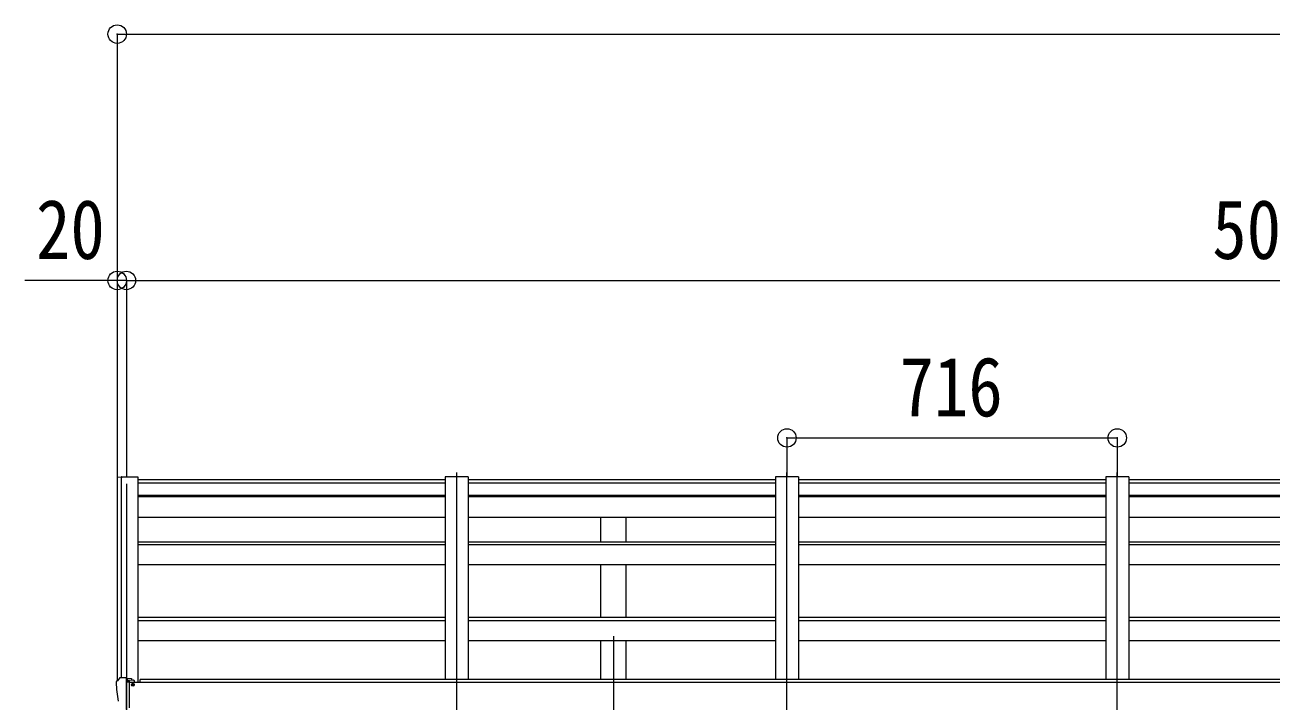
# Model space of a CAD drawing. Units: millimetres at full size, sheet at 1:40. Extents: x -11181 to 11305, y -7804 to 7716.
# Drawn here: x -733 to 1969, y 2047 to 3514 of the extents above; entities that cross this region are included whole.
import ezdxf
from ezdxf.enums import TextEntityAlignment as Align

# ---------------------------------------------------------------- set-up
doc = ezdxf.new("R2010")
doc.units = ezdxf.units.MM
doc.header["$LTSCALE"] = 40
doc.header["$PDMODE"] = 32
doc.header["$PDSIZE"] = 40
for name, color, linetype, lineweight in [('0-1_本体', 4, 'Continuous', 9), ('0-2_部品', 7, 'Continuous', 9), ('0-8_PARTS2', 2, 'Continuous', 9), ('0-A_寸法', 6, 'Continuous', 9)]:
    doc.layers.add(name, color=color, linetype=linetype, lineweight=lineweight)
doc.styles.add('ＭＳ ゴシック', font='')
doc.styles.get('ＭＳ ゴシック').set_extended_font_data('MS Gothic')

msp = doc.modelspace()

# ---------------------------------------------------------------- linework, layer by layer
at = {"layer": '0-1_本体'}
for p, q in [((-532.73, 2532.04), (-532.75, 2090.99)), ((-531.79, 2532.93), (-523.96, 2533.34)), ((-523.74, 2533.26), (-523.74, 2097.53)), ((-523.66, 2533.15), (-523.04, 2531.53)), ((-487.74, 2533.35), (-487.74, 2087.35)), ((178.26, 2527.29), (-487.74, 2527.29)), ((-487.74, 2520.35), (178.26, 2520.35)), ((178.26, 2533.35), (178.26, 2094.06)), ((228.26, 2533.35), (178.26, 2533.35)), ((228.26, 2533.35), (228.26, 2094.06)), ((894.26, 2527.29), (228.26, 2527.29)), ((228.26, 2520.35), (894.26, 2520.35)), ((894.26, 2533.35), (894.26, 2094.06)), ((944.26, 2533.35), (894.26, 2533.35)), ((944.26, 2533.35), (944.26, 2094.06)), ((1610.26, 2527.29), (944.26, 2527.29)), ((944.26, 2520.35), (1610.26, 2520.35)), ((1610.26, 2533.35), (1610.26, 2094.06)), ((1660.26, 2533.35), (1610.26, 2533.35)), ((1660.26, 2533.35), (1660.26, 2094.06)), ((2326.26, 2527.29), (1660.26, 2527.29)), ((1660.26, 2520.35), (2326.26, 2520.35)), ((-487.74, 2493.63), (178.26, 2493.63)), ((-487.74, 2491.05), (178.26, 2491.05)), ((228.26, 2493.63), (894.26, 2493.63)), ((228.26, 2491.05), (894.26, 2491.05)), ((944.26, 2493.63), (1610.26, 2493.63)), ((944.26, 2491.05), (1610.26, 2491.05)), ((1660.26, 2493.63), (2326.26, 2493.63)), ((1660.26, 2491.05), (2326.26, 2491.05)), ((-487.74, 2446.32), (178.26, 2446.32)), ((228.26, 2446.32), (894.26, 2446.32)), ((515.76, 2392.58), (515.76, 2446.32)), ((570.76, 2392.58), (570.76, 2446.32)), ((944.26, 2446.32), (1610.26, 2446.32)), ((1660.26, 2446.32), (2326.26, 2446.32)), ((-487.74, 2392.58), (178.26, 2392.58)), ((-487.74, 2387.02), (178.26, 2387.02)), ((228.26, 2392.58), (894.26, 2392.58)), ((228.26, 2387.02), (894.26, 2387.02)), ((944.26, 2392.58), (1610.26, 2392.58)), ((944.26, 2387.02), (1610.26, 2387.02)), ((1660.26, 2392.58), (2326.26, 2392.58)), ((1660.26, 2387.02), (2326.26, 2387.02)), ((-487.74, 2343.02), (178.26, 2343.02)), ((228.26, 2343.02), (894.26, 2343.02)), ((515.76, 2228.93), (515.76, 2343.02)), ((570.76, 2228.93), (570.76, 2343.02)), ((944.26, 2343.02), (1610.26, 2343.02)), ((1660.26, 2343.02), (2326.26, 2343.02)), ((-487.74, 2228.93), (178.26, 2228.93)), ((-487.74, 2222.14), (178.26, 2222.14)), ((228.26, 2228.93), (894.26, 2228.93)), ((228.26, 2222.14), (894.26, 2222.14)), ((944.26, 2228.93), (1610.26, 2228.93)), ((944.26, 2222.14), (1610.26, 2222.14)), ((1660.26, 2228.93), (2326.26, 2228.93)), ((1660.26, 2222.14), (2326.26, 2222.14)), ((-487.74, 2178.58), (178.26, 2178.58)), ((228.26, 2178.58), (894.26, 2178.58)), ((515.76, 2094.06), (515.76, 2178.58)), ((570.76, 2094.06), (570.76, 2178.58)), ((944.26, 2178.58), (1610.26, 2178.58)), ((1660.26, 2178.58), (2326.26, 2178.58)), ((4492.76, 2087.35), (-506.24, 2087.35)), ((-482.74, 2087.35), (-482.74, 2094.06)), ((4469.26, 2094.06), (-482.74, 2094.06))]:
    msp.add_line(p, q, dxfattribs=at)
msp.add_lwpolyline([(-523.04, 2097.53), (-523.04, 2533.35), (-487.74, 2533.35)], dxfattribs=at)
msp.add_circle((-498.77, 2082.62), 3, dxfattribs=at)
for centre, radius, start, end in [((-531.74, 2531.93), 1, 93, 173.32986), ((-523.94, 2533.04), 0.301, 21.06327, 92.86679)]:
    msp.add_arc(centre, radius, start, end, dxfattribs=at)
at = {"layer": '0-2_部品'}
for p, q in [((-534.74, 2088.17), (-534.74, 2087.54)), ((-527.83, 2096.98), (-531.9, 2091.17)), ((-512.74, 2029.04), (-512.74, 2097.54)), ((-511.24, 2096.63), (-512.74, 2096.63)), ((-506.24, 2087.81), (-512.74, 2088.21)), ((-511.24, 2096.63), (-511.24, 2090.46)), ((-501.57, 2095.13), (-511.24, 2095.85)), ((-511.24, 2092.86), (-497.24, 2092.8)), ((-501.77, 2082.63), (-501.24, 2082.63)), ((-501.24, 2082.63), (-500.94, 2082.63)), ((-500.74, 2092.81), (-500.74, 2094.71)), ((-496.24, 2091.69), (-496.24, 2087.73))]:
    msp.add_line(p, q, dxfattribs=at)
for points in [[(-512.74, 2097.54), (-524.74, 2097.54), (-527.07, 2097.4)], [(-506.24, 2032.24), (-506.24, 2090.46), (-511.24, 2090.46)], [(-501.57, 2095.13), (-501.4, 2095.11), (-501.24, 2095.08), (-501.1, 2095.04), (-500.97, 2094.98), (-500.87, 2094.92), (-500.8, 2094.86), (-500.76, 2094.79), (-500.74, 2094.71)], [(-500.94, 2083.81), (-500.94, 2082.63), (-496.24, 2082.63)], [(-496.24, 2084.24), (-496.24, 2082.63), (-495.77, 2082.63)]]:
    msp.add_lwpolyline(points, dxfattribs=at)
for centre, radius, start, end in [((-531.74, 2088.17), 3, 93, 180), ((-342.25, 2087.55), 192.49, 180.0008, 192.1233), ((-527.01, 2096.4), 1, 93.5, 145), ((-498.74, 2082.63), 2.5, 151.64236, 180), ((-498.74, 2082.63), 2.5, 0, 151.64236)]:
    msp.add_arc(centre, radius, start, end, dxfattribs=at)
msp.add_ellipse((-497.24, 2091.7), major_axis=(-0.02, 1.1), ratio=0.906239, start_param=4.6917496, end_param=6.2625459, dxfattribs=at)
at = {"layer": '0-8_PARTS2'}
for p, q in [((203.26, 1999.35), (203.26, 2543.19)), ((919.26, 1999.35), (919.26, 2543.19)), ((1635.26, 1999.35), (1635.26, 2543.19)), ((-512.74, 2518.63), (-512.74, 1999.35)), ((543.26, 2188.15), (543.26, -1187.08))]:
    msp.add_line(p, q, dxfattribs=at)
at = {"layer": '0-A_寸法'}
for p, q in [((-532.73, 3493.68), (-532.73, 2533.38)), ((-532.73, 3493.68), (9531.25, 3493.68)), ((-532.73, 2959.35), (-732.73, 2959.35)), ((-512.73, 2959.35), (-532.73, 2959.35)), ((-532.73, 2959.35), (-532.73, 2533.38)), ((-512.73, 2959.35), (4499.26, 2959.35)), ((-512.73, 2959.35), (-512.73, 2533.38)), ((-512.73, 2959.35), (-512.73, 2533.38)), ((919.26, 2617.91), (1635.26, 2617.91)), ((919.26, 2617.91), (919.26, 2533.38)), ((1635.26, 2617.91), (1635.26, 2533.38))]:
    msp.add_line(p, q, dxfattribs=at)
for p in [(-532.73, 3493.68), (-532.73, 2959.35), (-512.73, 2959.35), (919.26, 2617.91), (1635.26, 2617.91)]:
    msp.add_point(p, dxfattribs=at)

# ---------------------------------------------------------------- texts
at = {"layer": '0-A_寸法', "color": 7, "style": 'ＭＳ ゴシック', "width": 0.85}
for s, p in [('20', (-708.73, 2967.35)), ('5012', (1841.26, 2967.35)), ('716', (1163.26, 2625.91))]:
    msp.add_text(s, height=129, dxfattribs=at).set_placement(p, align=Align.BOTTOM_LEFT)

doc.saveas('drawing.dxf')
